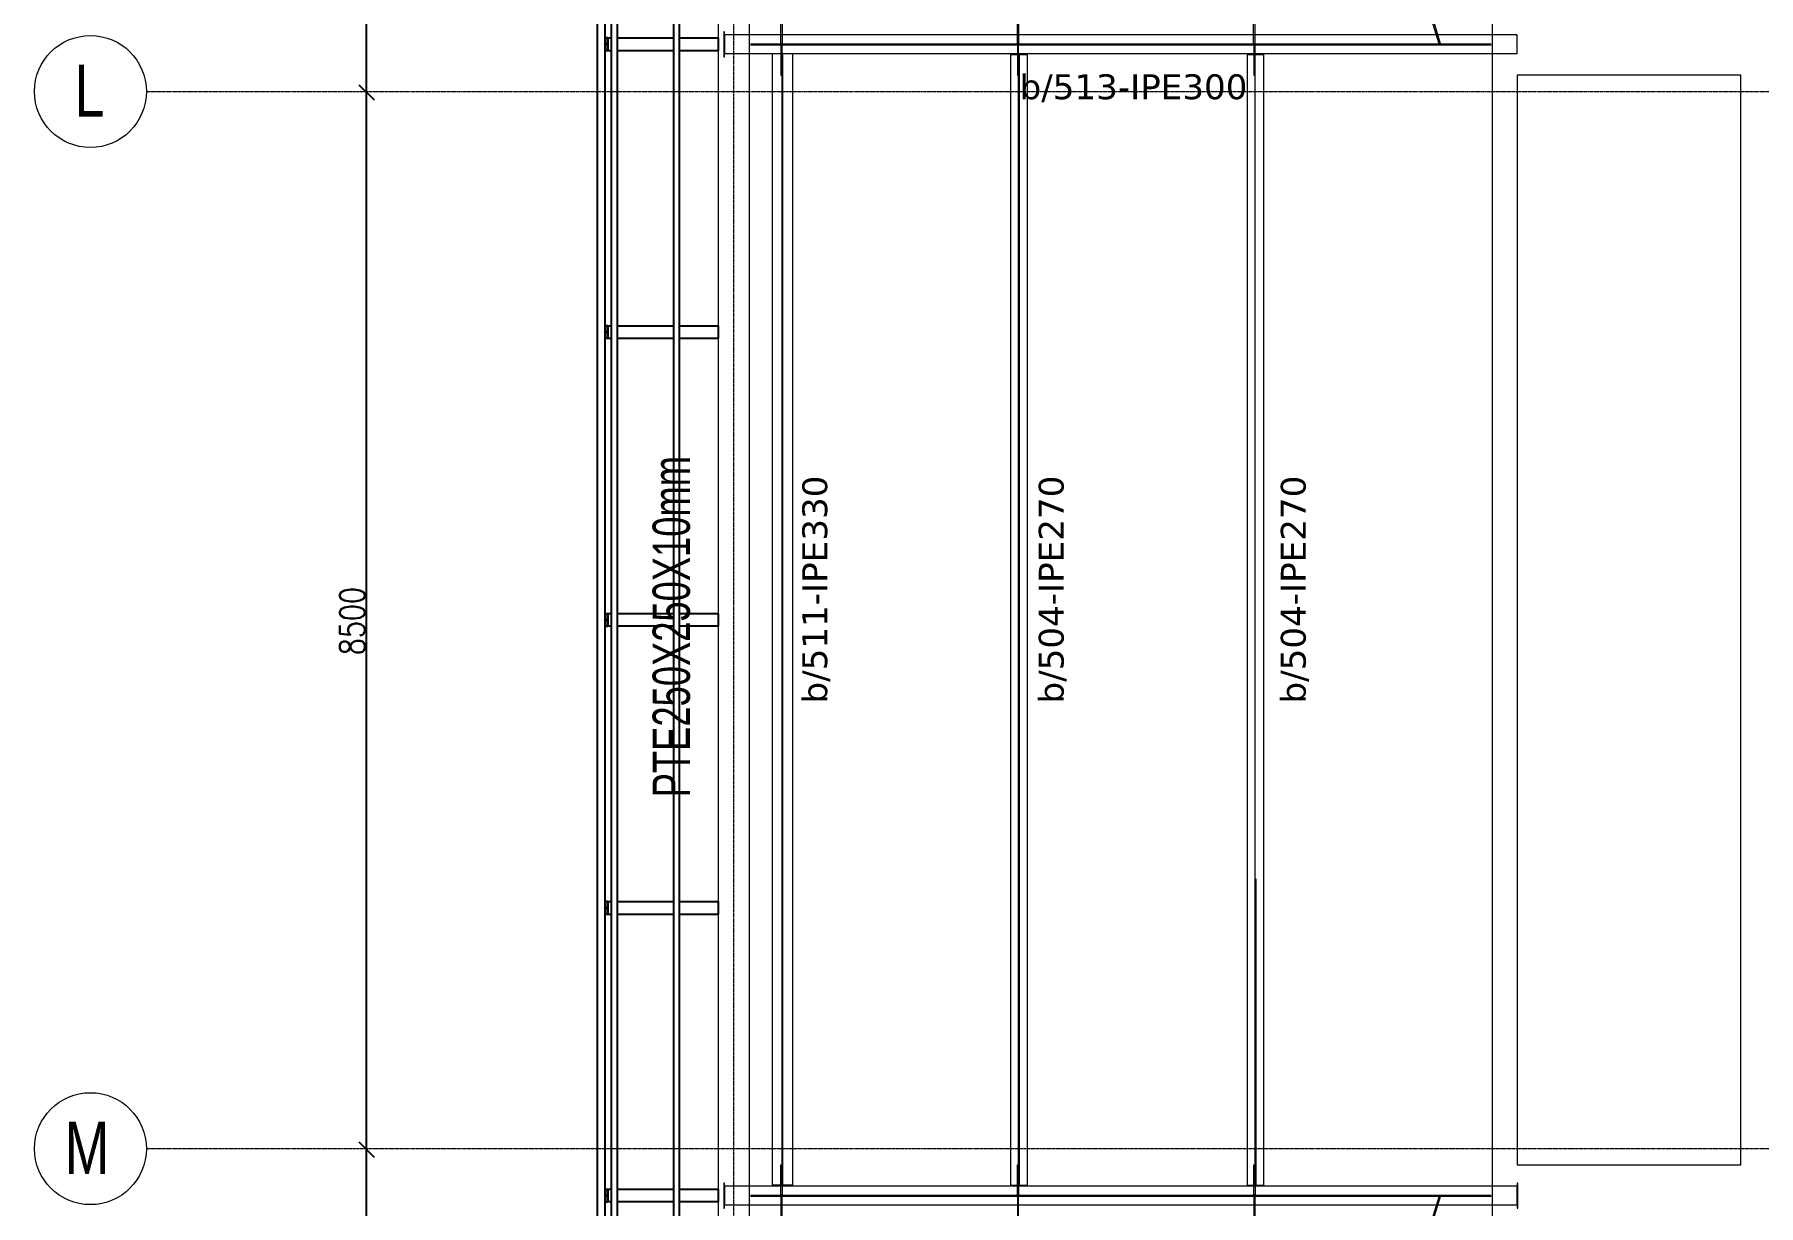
# Model space of a CAD drawing. Header units: millimetres. Extents: x -900 to 76657, y -21218 to 30615.
# Drawn here: x -900 to 12966, y 8043 to 17458 of the extents above; entities that cross this region are included whole.
import ezdxf

# ---------------------------------------------------------------- set-up
doc = ezdxf.new("R2010")
doc.units = ezdxf.units.MM
doc.header["$LTSCALE"] = 0.9
doc.linetypes.add('Grid Line', pattern=[3.33375, 1.905, -0.47625, 0.47625, -0.47625])
for name, color, linetype, lineweight in [('0-1', 7, 'Continuous', 5), ('A_ALMA', 255, 'Continuous', 5), ('E_EJES', 8, 'Continuous', 9), ('E_EJES-1', 8, 'Grid Line', 9), ('E_TEXTO', 3, 'Continuous', 9), ('E_VIGAS', 5, 'Continuous', 9), ('E_VIGAS-1', 5, 'Continuous', 25), ('E_VIGAS-2', 1, 'Continuous', 25), ('P-PLATINA', 6, 'Continuous', 15), ('VIGAS_HCB', 253, 'Continuous', 15)]:
    doc.layers.add(name, color=color, linetype=linetype, lineweight=lineweight)
doc.layers.add('COTAS', color=8, linetype='Continuous')
doc.styles.add('Arial Narrow', font='', dxfattribs={"width": 0.85, "height": 0.3})
doc.styles.add('CNI_COTAS', font='romans.shx', dxfattribs={"width": 0.8})
doc.styles.add('Swis721 LtCn BT', font='swisscl.ttf', dxfattribs={"height": 0.42})
doc.styles.add('VERDANA', font='verdana.ttf')
doc.styles.get('Arial Narrow').set_extended_font_data('Arial Narrow')
doc.dimstyles.new('1.5', dxfattribs={"dimscale": 0, "dimtxt": 200, "dimasz": 120, "dimexe": 4, "dimexo": 4, "dimgap": 15, "dimtad": 1, "dimdec": 0, "dimzin": 4, "dimdsep": 46, "dimtxsty": 'CNI_COTAS', "dimblk": 'OBLIQUE', "dimcen": -0.09, "dimclrd": 256, "dimclrt": 3, "dimadec": 0, "dimazin": 0, "dimtfac": 1, "dimtdec": 0, "dimtmove": 2, "dimatfit": 0, "dimldrblk": 'OBLIQUE', "dimfxl": 0.05, "dimtolj": 1, "dimtzin": 0, "dimarcsym": 0})

# ---------------------------------------------------------------- blocks, each defined once
blk = doc.blocks.new('EST_SFM_VIGA-METALICA-SECCION-C - EST_SFM_VIGA-METALICA-UPN160-1602621-_50_00m_N_E_-NIVEL-13 DOC')
at = {"layer": 'E_VIGAS-1'}
for p, q in [((14.466, 0.047), (-14.455, 0.047)), ((-14.46, -0.018), (14.471, -0.018))]:
    blk.add_line(p, q, dxfattribs=at)
blk = doc.blocks.new('EST_SFM_VIGA-METALICA-SECCION-C - EST_SFM_VIGA-METALICA-UPN100-1529610-_50_00m_N_E_-NIVEL-13 DOC')
at = {"layer": 'E_VIGAS-2'}
for p, q in [((14.393, 0.032), (-14.441, 0.032)), ((-14.442, -0.018), (14.393, -0.018))]:
    blk.add_line(p, q, dxfattribs=at)
blk = doc.blocks.new('EST_SFM_VIGA-METALICA-SECCION-C - EST_SFM_VIGA-METALICA-UPN100-1529678-_50_00m_N_E_-NIVEL-13 DOC')
at = {"layer": 'E_VIGAS-2'}
for p, q in [((13.374, 0.018), (-13.422, 0.018)), ((-13.504, -0.032), (13.456, -0.032))]:
    blk.add_line(p, q, dxfattribs=at)
blk = doc.blocks.new('DCTIB_CNI_EST_MOD-1A-FAC_0001_rvt-1-_50_00m_N_E_-NIVEL-13 DOC')
at = {"layer": 'E_VIGAS-1'}
for p, q in [((-75.177, 158.093), (-75.195, 158.093)), ((-75.177, 158.055), (-75.177, 158.093)), ((-75.177, 158.093), (-75.175, 158.093)), ((-75.175, 157.993), (-75.175, 158.093)), ((-75.175, 158.093), (-75.147, 158.093)), ((-75.175, 158.093), (-75.175, 157.993)), ((-75.097, 158.093), (-74.647, 158.093)), ((-74.597, 158.093), (-74.287, 158.093)), ((-74.287, 158.093), (-74.287, 157.993)), ((-75.195, 158.045), (-75.181, 158.045)), ((-75.181, 158.04), (-75.195, 158.04)), ((-75.195, 157.993), (-75.177, 157.993)), ((-75.181, 158.045), (-75.176, 158.045)), ((-75.181, 158.045), (-75.176, 158.045)), ((-75.177, 158.045), (-75.181, 158.045)), ((-75.176, 158.04), (-75.181, 158.04)), ((-75.181, 158.04), (-75.177, 158.04)), ((-75.176, 158.04), (-75.181, 158.04)), ((-75.177, 157.993), (-75.177, 158.03)), ((-75.175, 157.993), (-75.177, 157.993)), ((-75.175, 157.993), (-75.147, 157.993)), ((-75.097, 157.993), (-74.647, 157.993)), ((-74.597, 157.993), (-74.287, 157.993)), ((-75.177, 155.778), (-75.195, 155.778)), ((-75.195, 155.731), (-75.181, 155.731)), ((-75.181, 155.725), (-75.195, 155.725)), ((-75.181, 155.731), (-75.176, 155.731)), ((-75.181, 155.731), (-75.176, 155.731)), ((-75.177, 155.731), (-75.181, 155.731)), ((-75.176, 155.725), (-75.181, 155.725)), ((-75.181, 155.725), (-75.177, 155.725)), ((-75.176, 155.725), (-75.181, 155.725)), ((-75.177, 155.741), (-75.177, 155.778)), ((-75.177, 155.778), (-75.175, 155.778)), ((-75.175, 155.678), (-75.175, 155.778)), ((-75.175, 155.778), (-75.147, 155.778)), ((-75.175, 155.778), (-75.175, 155.678)), ((-75.097, 155.778), (-74.647, 155.778)), ((-74.597, 155.778), (-74.286, 155.778)), ((-74.286, 155.778), (-74.286, 155.678)), ((-75.195, 155.678), (-75.177, 155.678)), ((-75.177, 155.678), (-75.177, 155.716)), ((-75.175, 155.678), (-75.177, 155.678)), ((-75.175, 155.678), (-75.147, 155.678)), ((-75.097, 155.678), (-74.647, 155.678)), ((-74.597, 155.678), (-74.286, 155.678)), ((-75.177, 153.464), (-75.195, 153.464)), ((-75.195, 153.417), (-75.181, 153.417)), ((-75.181, 153.411), (-75.195, 153.411)), ((-75.195, 153.364), (-75.177, 153.364)), ((-75.181, 153.417), (-75.176, 153.417)), ((-75.181, 153.417), (-75.176, 153.417)), ((-75.177, 153.417), (-75.181, 153.417)), ((-75.176, 153.411), (-75.181, 153.411)), ((-75.181, 153.411), (-75.177, 153.411)), ((-75.176, 153.411), (-75.181, 153.411)), ((-75.177, 153.464), (-75.175, 153.464)), ((-75.177, 153.426), (-75.177, 153.464)), ((-75.177, 153.364), (-75.177, 153.401)), ((-75.175, 153.364), (-75.177, 153.364)), ((-75.175, 153.364), (-75.175, 153.464)), ((-75.175, 153.464), (-75.175, 153.364)), ((-75.147, 153.464), (-75.175, 153.464)), ((-75.147, 153.364), (-75.175, 153.364)), ((-74.647, 153.464), (-75.097, 153.464)), ((-74.647, 153.364), (-75.097, 153.364)), ((-74.287, 153.464), (-74.597, 153.464)), ((-74.287, 153.364), (-74.597, 153.364)), ((-74.287, 153.464), (-74.287, 153.364)), ((-75.177, 151.149), (-75.195, 151.149)), ((-75.177, 151.112), (-75.177, 151.149)), ((-75.177, 151.149), (-75.175, 151.149)), ((-75.175, 151.049), (-75.175, 151.149)), ((-75.175, 151.149), (-75.147, 151.149)), ((-75.175, 151.149), (-75.175, 151.049)), ((-75.097, 151.149), (-74.647, 151.149)), ((-74.597, 151.149), (-74.287, 151.149)), ((-74.287, 151.149), (-74.287, 151.049)), ((-75.195, 151.102), (-75.181, 151.102)), ((-75.181, 151.097), (-75.195, 151.097)), ((-75.195, 151.049), (-75.177, 151.049)), ((-75.181, 151.102), (-75.176, 151.102)), ((-75.181, 151.102), (-75.176, 151.102)), ((-75.177, 151.102), (-75.181, 151.102)), ((-75.176, 151.097), (-75.181, 151.097)), ((-75.181, 151.097), (-75.177, 151.097)), ((-75.176, 151.097), (-75.181, 151.097)), ((-75.177, 151.049), (-75.177, 151.087)), ((-75.175, 151.049), (-75.177, 151.049)), ((-75.175, 151.049), (-75.147, 151.049)), ((-75.097, 151.049), (-74.647, 151.049)), ((-74.597, 151.049), (-74.287, 151.049)), ((-75.177, 148.835), (-75.195, 148.835)), ((-75.195, 148.788), (-75.181, 148.788)), ((-75.181, 148.788), (-75.176, 148.788)), ((-75.181, 148.788), (-75.176, 148.788)), ((-75.177, 148.788), (-75.181, 148.788)), ((-75.177, 148.835), (-75.175, 148.835)), ((-75.177, 148.798), (-75.177, 148.835)), ((-75.175, 148.735), (-75.175, 148.835)), ((-75.175, 148.835), (-75.175, 148.735)), ((-75.147, 148.835), (-75.175, 148.835)), ((-74.647, 148.835), (-75.097, 148.835)), ((-74.287, 148.835), (-74.597, 148.835)), ((-74.287, 148.835), (-74.287, 148.735)), ((-75.181, 148.782), (-75.195, 148.782)), ((-75.195, 148.735), (-75.177, 148.735)), ((-75.176, 148.782), (-75.181, 148.782)), ((-75.181, 148.782), (-75.177, 148.782)), ((-75.176, 148.782), (-75.181, 148.782)), ((-75.177, 148.735), (-75.177, 148.772)), ((-75.175, 148.735), (-75.177, 148.735)), ((-75.147, 148.735), (-75.175, 148.735)), ((-74.647, 148.735), (-75.097, 148.735)), ((-74.287, 148.735), (-74.597, 148.735))]:
    blk.add_line(p, q, dxfattribs=at)
for points, knots in [([(-75.181, 158.045), (-75.181, 158.045), (-75.18, 158.045), (-75.179, 158.046), (-75.178, 158.047), (-75.177, 158.049), (-75.177, 158.05), (-75.177, 158.051), (-75.177, 158.053), (-75.177, 158.054), (-75.177, 158.055)], [0, 0, 0, 0, 0.142857, 0.285714, 0.428571, 0.571429, 0.678571, 0.732143, 0.785714, 1, 1, 1, 1]), ([(-75.177, 158.03), (-75.177, 158.031), (-75.177, 158.032), (-75.177, 158.035), (-75.177, 158.036), (-75.178, 158.038), (-75.179, 158.039), (-75.181, 158.04), (-75.181, 158.04)], [0, 0, 0, 0, 0.142857, 0.285714, 0.428571, 0.571429, 0.785714, 1, 1, 1, 1]), ([(-75.181, 155.731), (-75.181, 155.731), (-75.18, 155.731), (-75.179, 155.732), (-75.178, 155.733), (-75.177, 155.734), (-75.177, 155.735), (-75.177, 155.736), (-75.177, 155.738), (-75.177, 155.74), (-75.177, 155.741)], [0, 0, 0, 0, 0.142857, 0.285714, 0.428571, 0.571429, 0.678571, 0.732143, 0.785714, 1, 1, 1, 1]), ([(-75.177, 155.716), (-75.177, 155.716), (-75.177, 155.718), (-75.177, 155.72), (-75.177, 155.722), (-75.178, 155.724), (-75.179, 155.725), (-75.181, 155.725), (-75.181, 155.725)], [0, 0, 0, 0, 0.142857, 0.285714, 0.428571, 0.571429, 0.785714, 1, 1, 1, 1]), ([(-75.181, 153.417), (-75.181, 153.417), (-75.18, 153.417), (-75.179, 153.417), (-75.178, 153.418), (-75.177, 153.42), (-75.177, 153.421), (-75.177, 153.422), (-75.177, 153.424), (-75.177, 153.425), (-75.177, 153.426)], [0, 0, 0, 0, 0.142857, 0.285714, 0.428571, 0.571429, 0.678571, 0.732143, 0.785714, 1, 1, 1, 1]), ([(-75.177, 153.401), (-75.177, 153.402), (-75.177, 153.403), (-75.177, 153.406), (-75.177, 153.408), (-75.178, 153.409), (-75.179, 153.411), (-75.181, 153.411), (-75.181, 153.411)], [0, 0, 0, 0, 0.142857, 0.285714, 0.428571, 0.571429, 0.785714, 1, 1, 1, 1]), ([(-75.181, 151.102), (-75.181, 151.102), (-75.18, 151.102), (-75.179, 151.103), (-75.178, 151.104), (-75.177, 151.105), (-75.177, 151.107), (-75.177, 151.108), (-75.177, 151.109), (-75.177, 151.111), (-75.177, 151.112)], [0, 0, 0, 0, 0.142857, 0.285714, 0.428571, 0.571429, 0.678571, 0.732143, 0.785714, 1, 1, 1, 1]), ([(-75.177, 151.087), (-75.177, 151.088), (-75.177, 151.089), (-75.177, 151.091), (-75.177, 151.093), (-75.178, 151.095), (-75.179, 151.096), (-75.181, 151.097), (-75.181, 151.097)], [0, 0, 0, 0, 0.142857, 0.285714, 0.428571, 0.571429, 0.785714, 1, 1, 1, 1]), ([(-75.181, 148.788), (-75.181, 148.788), (-75.18, 148.788), (-75.179, 148.788), (-75.178, 148.79), (-75.177, 148.791), (-75.177, 148.792), (-75.177, 148.793), (-75.177, 148.795), (-75.177, 148.796), (-75.177, 148.798)], [0, 0, 0, 0, 0.142857, 0.285714, 0.428571, 0.571429, 0.678571, 0.732143, 0.785714, 1, 1, 1, 1]), ([(-75.177, 148.772), (-75.177, 148.773), (-75.177, 148.775), (-75.177, 148.777), (-75.177, 148.779), (-75.178, 148.781), (-75.179, 148.782), (-75.181, 148.782), (-75.181, 148.782)], [0, 0, 0, 0, 0.142857, 0.285714, 0.428571, 0.571429, 0.785714, 1, 1, 1, 1])]:
    blk.add_open_spline(points, degree=3, knots=knots, dxfattribs=at)
for name, p, rotation in [('EST_SFM_VIGA-METALICA-SECCION-C - EST_SFM_VIGA-METALICA-UPN160-1602621-_50_00m_N_E_-NIVEL-13 DOC', (-75.242, 153.418), 270), ('EST_SFM_VIGA-METALICA-SECCION-C - EST_SFM_VIGA-METALICA-UPN100-1529610-_50_00m_N_E_-NIVEL-13 DOC', (-75.13, 153.388), 269.9999999999999), ('EST_SFM_VIGA-METALICA-SECCION-C - EST_SFM_VIGA-METALICA-UPN100-1529678-_50_00m_N_E_-NIVEL-13 DOC', (-74.615, 153.388), 270.0000000000001)]:
    blk.add_blockref(name, p, dxfattribs=dict(at, rotation=rotation))
blk = doc.blocks.new('Grid - CNI_NOMBRE EJES-372759-_50_00m_N_E_-NIVEL-13 DOC')
at = {"layer": 'E_EJES'}
blk.add_circle((0, 0), 0.003, dxfattribs=at)
blk = doc.blocks.new('_Oblique')
at = {"color": 0, "linetype": 'ByBlock', "lineweight": -2}
blk.add_line((-0.5, -0.5), (0.5, 0.5), dxfattribs=at)
blk = doc.blocks.new('*D432')
at = {"layer": 'COTAS', "lineweight": -2, "transparency": 16777216}
blk.add_line((1771, -8), (1771, 8492), dxfattribs=at)
at = {"layer": 'COTAS', "color": 0, "lineweight": -2, "transparency": 16777216}
blk.add_line((1775, -8), (1775, -8), dxfattribs=at)
at = {"layer": 'Defpoints', "color": 0, "transparency": 16777216}
for p in [(1771, 8492), (1771, 8492), (1771, -8)]:
    blk.add_point(p, dxfattribs=at)
at = {"layer": 'COTAS', "lineweight": -2, "transparency": 16777216, "xscale": 120, "yscale": 120, "zscale": 120}
for p, rotation in [((1771, 8492), 90), ((1771, -8), 270)]:
    blk.add_blockref('_Oblique', p, dxfattribs=dict(at, rotation=rotation))
at = {"layer": 'COTAS', "color": 3, "transparency": 16777216, "insert": (1656, 4242), "char_height": 200, "attachment_point": 5, "rotation": 90, "style": 'CNI_COTAS'}
blk.add_mtext('\\A1;8500', dxfattribs=at)
blk = doc.blocks.new('*D433')
at = {"layer": 'COTAS', "lineweight": -2, "transparency": 16777216}
blk.add_line((1771, 8492), (1771, 16992), dxfattribs=at)
at = {"layer": 'Defpoints', "color": 0, "transparency": 16777216}
for p in [(1771, 16992), (1771, 16992), (1771, 8492)]:
    blk.add_point(p, dxfattribs=at)
at = {"layer": 'COTAS', "lineweight": -2, "transparency": 16777216, "xscale": 120, "yscale": 120, "zscale": 120}
for p, rotation in [((1771, 16992), 90), ((1771, 8492), 270)]:
    blk.add_blockref('_Oblique', p, dxfattribs=dict(at, rotation=rotation))
at = {"layer": 'COTAS', "color": 3, "transparency": 16777216, "insert": (1656, 12742), "char_height": 200, "attachment_point": 5, "rotation": 90, "style": 'CNI_COTAS'}
blk.add_mtext('\\A1;8500', dxfattribs=at)
blk = doc.blocks.new('*D434')
at = {"layer": 'COTAS', "lineweight": -2, "transparency": 16777216}
blk.add_line((1771, 16992), (1771, 25492), dxfattribs=at)
at = {"layer": 'Defpoints', "color": 0, "transparency": 16777216}
for p in [(1771, 25492), (1771, 25492), (1771, 16992)]:
    blk.add_point(p, dxfattribs=at)
at = {"layer": 'COTAS', "lineweight": -2, "transparency": 16777216, "xscale": 120, "yscale": 120, "zscale": 120}
for p, rotation in [((1771, 25492), 90), ((1771, 16992), 270)]:
    blk.add_blockref('_Oblique', p, dxfattribs=dict(at, rotation=rotation))
at = {"layer": 'COTAS', "color": 3, "transparency": 16777216, "insert": (1656, 21242), "char_height": 200, "attachment_point": 5, "rotation": 90, "style": 'CNI_COTAS'}
blk.add_mtext('\\A1;8500', dxfattribs=at)

msp = doc.modelspace()

# ---------------------------------------------------------------- linework, layer by layer
at = {"layer": 'A_ALMA'}
for p, q in [((4859.8, 17383.7), (10814.8, 17383.7)), ((4859.8, 17376.6), (10814.8, 17376.6)), ((5112.6, 8207.5), (5112.6, 17295.2)), ((5120.1, 8207.5), (5120.1, 17295.2)), ((7015.6, 8207.5), (7015.6, 17295.2)), ((7022.2, 8207.5), (7022.2, 17295.2)), ((8918, 8207.5), (8918, 17295.2)), ((8927.1, 8207.5), (8927.1, 10670.2)), ((4859.8, 8126.1), (10814.8, 8126.1)), ((4859.8, 8119), (10814.8, 8119))]:
    msp.add_line(p, q, dxfattribs=at)
at = {"layer": 'E_EJES-1'}
for p, q in [((4723.8, -4505.6), (4723.8, 29714.8)), ((0, 17000), (75757.4, 17000)), ((0, 8500), (75757.4, 8500))]:
    msp.add_line(p, q, dxfattribs=at)
at = {"layer": 'E_VIGAS', "color": 30, "true_color": 0xf26722}
for points in [[(10824.8, 26595.9), (10824.8, -1095.9), (66625, -1095.8), (66625, 26595.9)], [(4599.8, 235), (4849.8, 235), (4849.8, 25265), (4599.8, 25265)], [(11024.8, 17132.5), (11024.8, 8370.1), (12824.8, 8370.1), (12824.8, 17132.5)]]:
    msp.add_lwpolyline(points, close=True, dxfattribs=at)
at = {"layer": 'P-PLATINA'}
for points in [[(5103.7, 17627.7), (5113.7, 17627.7), (5113.7, 17383.7), (5103.7, 17383.7)], [(7005.6, 17627.7), (7015.6, 17627.7), (7015.6, 17383.7), (7005.6, 17383.7)], [(8905.6, 17627.7), (8915.6, 17627.7), (8915.6, 17383.7), (8905.6, 17383.7)], [(10325.9, 17616.7), (10335.4, 17619.6), (10407.1, 17386.4), (10397.5, 17383.4)], [(5103.6, 17132.6), (5113.6, 17132.6), (5113.6, 17376.6), (5103.6, 17376.6)], [(7005.6, 17132.6), (7015.6, 17132.6), (7015.6, 17376.6), (7005.6, 17376.6)], [(8908, 17132.6), (8918, 17132.6), (8918, 17376.6), (8908, 17376.6)], [(5102.6, 8370.1), (5112.6, 8370.1), (5112.6, 8126.1), (5102.6, 8126.1)], [(7005.6, 8370.1), (7015.6, 8370.1), (7015.6, 8126.1), (7005.6, 8126.1)], [(8908, 8370.1), (8918, 8370.1), (8918, 8126.1), (8908, 8126.1)], [(5102.6, 7875), (5112.6, 7875), (5112.6, 8119), (5102.6, 8119)], [(7005.6, 7875), (7015.6, 7875), (7015.6, 8119), (7005.6, 8119)], [(8908, 7875), (8918, 7875), (8918, 8119), (8908, 8119)], [(10326.7, 7886), (10336.2, 7883), (10407.9, 8116.3), (10398.4, 8119.2)]]:
    msp.add_lwpolyline(points, close=True, dxfattribs=at)
at = {"layer": 'VIGAS_HCB', "color": 8}
for points in [[(4643.8, 17480.1), (4643.8, 17280.1), (4649.8, 17280.1), (4649.8, 17480.1)], [(4643.8, 8222.5), (4643.8, 8022.5), (4649.8, 8022.5), (4649.8, 8222.5)], [(11024.8, 8222.5), (11024.8, 8022.5), (11030.8, 8022.5), (11030.8, 8222.5)]]:
    msp.add_lwpolyline(points, close=True, dxfattribs=at)
at = {"layer": 'VIGAS_HCB'}
for points in [[(4649.8, 17305.1), (11024.8, 17305.1), (11024.8, 17455.1), (4649.8, 17455.1)], [(5196.4, 8207.5), (5036.4, 8207.5), (5036.4, 17305.2), (5196.4, 17305.2)], [(6951.4, 8207.5), (7086.4, 8207.5), (7086.4, 17295.2), (6951.4, 17295.2)], [(8853.8, 8207.5), (8988.8, 8207.5), (8988.8, 17295.2), (8853.8, 17295.2)], [(4649.8, 8047.5), (11024.8, 8047.5), (11024.8, 8197.5), (4649.8, 8197.5)]]:
    msp.add_lwpolyline(points, close=True, dxfattribs=at)

# ---------------------------------------------------------------- block references
at = {"layer": '0-1', "xscale": 999.9999999999866, "yscale": 999.9999999999866, "zscale": 999.9999999999866}
msp.add_blockref('DCTIB_CNI_EST_MOD-1A-FAC_0001_rvt-1-_50_00m_N_E_-NIVEL-13 DOC', (78885.9, -140662.4), dxfattribs=at)
at = {"layer": 'E_EJES', "xscale": 149999.9999999978, "yscale": 149999.9999999978, "zscale": 149999.9999999978, "rotation": 269.9999999999994}
for p in [(-450, 17000), (-450, 8500)]:
    msp.add_blockref('Grid - CNI_NOMBRE EJES-372759-_50_00m_N_E_-NIVEL-13 DOC', p, dxfattribs=at)

# ---------------------------------------------------------------- texts
at = {"layer": 'E_EJES', "char_height": 420, "attachment_point": 1, "style": 'Swis721 LtCn BT'}
for s, insert, width in [('L', (-577.6, 17216.7), 288.607), ('M', (-657.1, 8716.7), 481.012)]:
    msp.add_mtext(s, dxfattribs=dict(at, insert=insert, width=width))
at = {"layer": 'E_TEXTO', "insert": (7023.2, 17138.2), "char_height": 200, "width": 2013.707, "attachment_point": 1, "style": 'VERDANA'}
msp.add_mtext('b/513-IPE300', dxfattribs=at)
at = {"layer": 'E_TEXTO', "attachment_point": 1, "rotation": 90}
for s, insert, char_height, width, style in [('PTE250X250X10mm', (4071.6, 11325.4), 300, 3434.429, 'Arial Narrow'), ('b/511-IPE330', (5275.7, 12079.1), 200, 1206.139, 'VERDANA'), ('b/504-IPE270', (7177.4, 12079.1), 200, 1206.139, 'VERDANA'), ('b/504-IPE270', (9124.4, 12079.1), 200, 1206.139, 'VERDANA')]:
    msp.add_mtext(s, dxfattribs=dict(at, insert=insert, char_height=char_height, width=width, style=style))

# ---------------------------------------------------------------- dimensions: what is measured, and where the dimension line sits
at = {"layer": 'COTAS'}
for base, p1, p2, picture, middle in [((1771.1, 25492), (1771.1, 16992), (1771.1, 25492), '*D434', (1656.1, 21242)), ((1771.1, 16992), (1771.1, 8492), (1771.1, 16992), '*D433', (1656.1, 12742)), ((1771.1, 8492), (1771.1, -8), (1771.1, 8492), '*D432', (1656.1, 4242))]:
    dim = msp.add_linear_dim(base=base, p1=p1, p2=p2, angle=90, dimstyle='1.5', override={"dimscale": 1}, dxfattribs=at)
    dim.commit()
    dim.dimension.update_dxf_attribs({"geometry": picture, "text_midpoint": middle})

doc.saveas('drawing.dxf')
